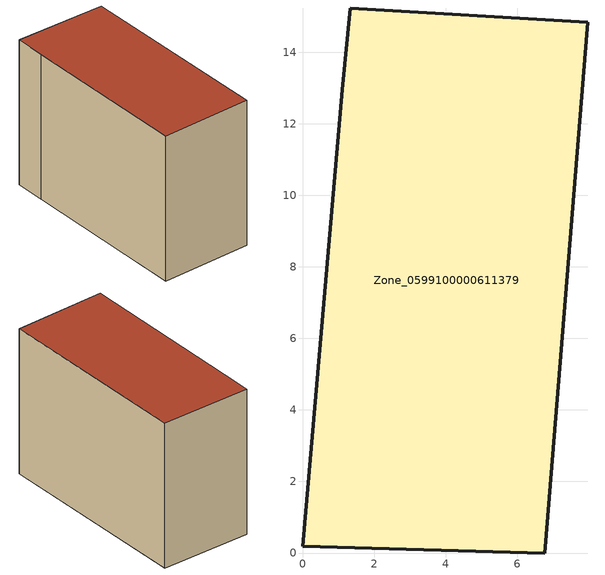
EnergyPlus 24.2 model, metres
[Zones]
Zone_0599100000611379
 floor ground (C_G): 0,0.19 1.1,12.96 1.32,15.24 7.96,14.84 6.76,0 z0
 wall outside (C_F): 1.1,12.96 0,0.19 6.76,0 7.96,14.84 1.32,15.24 1.1,12.96 z0:10.58
 roof outside (C_R): 6.76,0 7.96,14.84 1.32,15.24 1.1,12.96 0,0.19 z10.58
[BUILDING]
Pand.0599100000611379: North Axis=0; Terrain=City; Loads Convergence Tolerance Value=0.04; Temperature Convergence Tolerance Value=0.4; Solar Distribution=FullExterior; Maximum Number of Warmup Days=25; Minimum Number of Warmup Days=1
[Site:Location]
Rotterdam.The.Hague.AP_ZH_NLD Design_Conditions: Latitude=51.96; Longitude=4.45; Time Zone=1; Elevation=-4.5
[SITE:GROUNDTEMPERATURE:BUILDINGSURFACE]
18, 18, 18, 18, 18, 18, 18, 18, 18, 18, 18, 18
[MATERIAL] Thermal Absorptance=0.9; Solar Absorptance=0.7; Visible Absorptance=0.7
Name | Roughness | Thickness | Conductivity | Density | Specific Heat
G.TI.1946 | MediumSmooth | 0.15 | 1 | 540 | 1210
F.TI.1946 | Rough | 0.3 | 0.857143 | 1920 | 840
R.TI.1946 | MediumRough | 0.2 | 0.1 | 1500 | 1000
[CONSTRUCTION]
C_G: G.TI.1946
C_F: F.TI.1946
C_R: R.TI.1946
[ZONE]
Zone_0599100000611379: Type=1; Multiplier=1; Ceiling Height=Autocalculate; Volume=Autocalculate; Floor Area=autocalculate; Part of Total Floor Area=Yes
[ZONEINFILTRATION:DESIGNFLOWRATE]
Infil_Zone_0599100000611379: Zone or ZoneList or Space or SpaceList=Zone_0599100000611379; Schedule=AlwaysOn; Design Flow Rate Calculation Method=Flow/Area; Flow Rate per Floor Area=0.003; Constant Term Coefficient=1; Temperature Term Coefficient=0; Velocity Term Coefficient=0; Velocity Squared Term Coefficient=0
[HVACTEMPLATE:ZONE:IDEALLOADSAIRSYSTEM]
Zone_0599100000611379: Maximum Heating Supply Air Temperature=50; Minimum Cooling Supply Air Temperature=13; Maximum Heating Supply Air Humidity Ratio=0.0156; Minimum Cooling Supply Air Humidity Ratio=0.0077; Heating Limit=NoLimit; Cooling Limit=NoLimit; Dehumidification Control Type=ConstantSensibleHeatRatio; Cooling Sensible Heat Ratio=0.7; Dehumidification Setpoint=60; Humidification Control Type=None; Humidification Setpoint=30; Outdoor Air Method=None; Outdoor Air Flow Rate per Person=0.00944; Outdoor Air Flow Rate per Zone Floor Area=0; Outdoor Air Flow Rate per Zone=0; Demand Controlled Ventilation Type=None; Outdoor Air Economizer Type=NoEconomizer; Heat Recovery Type=None; Sensible Heat Recovery Effectiveness=0.7; Latent Heat Recovery Effectiveness=0.65
[ZONECONTROL:THERMOSTAT]
ThermostatControl_Zone_0599100000611379: Zone or ZoneList=Zone_0599100000611379; Control Type Schedule=DualSetpointControlType; Control 1=Thermostat_Zone_0599100000611379; Temperature Difference Between Cutout And Setpoint=0
[THERMOSTATSETPOINT:DUALSETPOINT]
Thermostat_Zone_0599100000611379: Heating Setpoint Temperature Schedule=HeatingSetpoint_Zone_0599100000611379; Cooling Setpoint Temperature Schedule=CoolingSetpoint_Zone_0599100000611379
[SCHEDULE:COMPACT]
HeatingSetpoint_Zone_0599100000611379: Through: 12/31, For: AllDays, Until: 24:00, 21
CoolingSetpoint_Zone_0599100000611379: Through: 12/31, For: AllDays, Until: 24:00, 24
DualSetpointControlType: Through: 12/31, For: AllDays, Until: 24:00, 4
AlwaysOn: Through: 12/31, For: AllDays, Until: 24:00, 1
